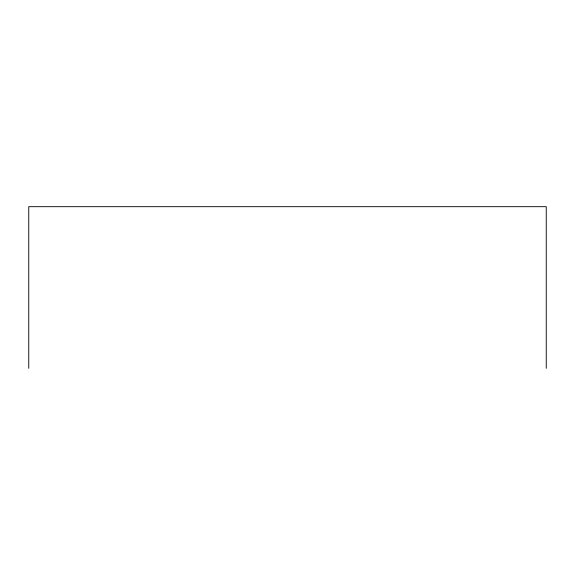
<?xml version="1.0" encoding="UTF-8"?>
<svg xmlns="http://www.w3.org/2000/svg" width="575" height="575" viewBox="0 0 575 575"><rect width="100%" height="100%" fill="white"/><g stroke="black" fill="none" stroke-linecap="round" stroke-linejoin="round"><path stroke-width="0.86" d="M546.25 368.316L546.25 206.684L28.75 206.684L28.75 368.316"/></g></svg>
